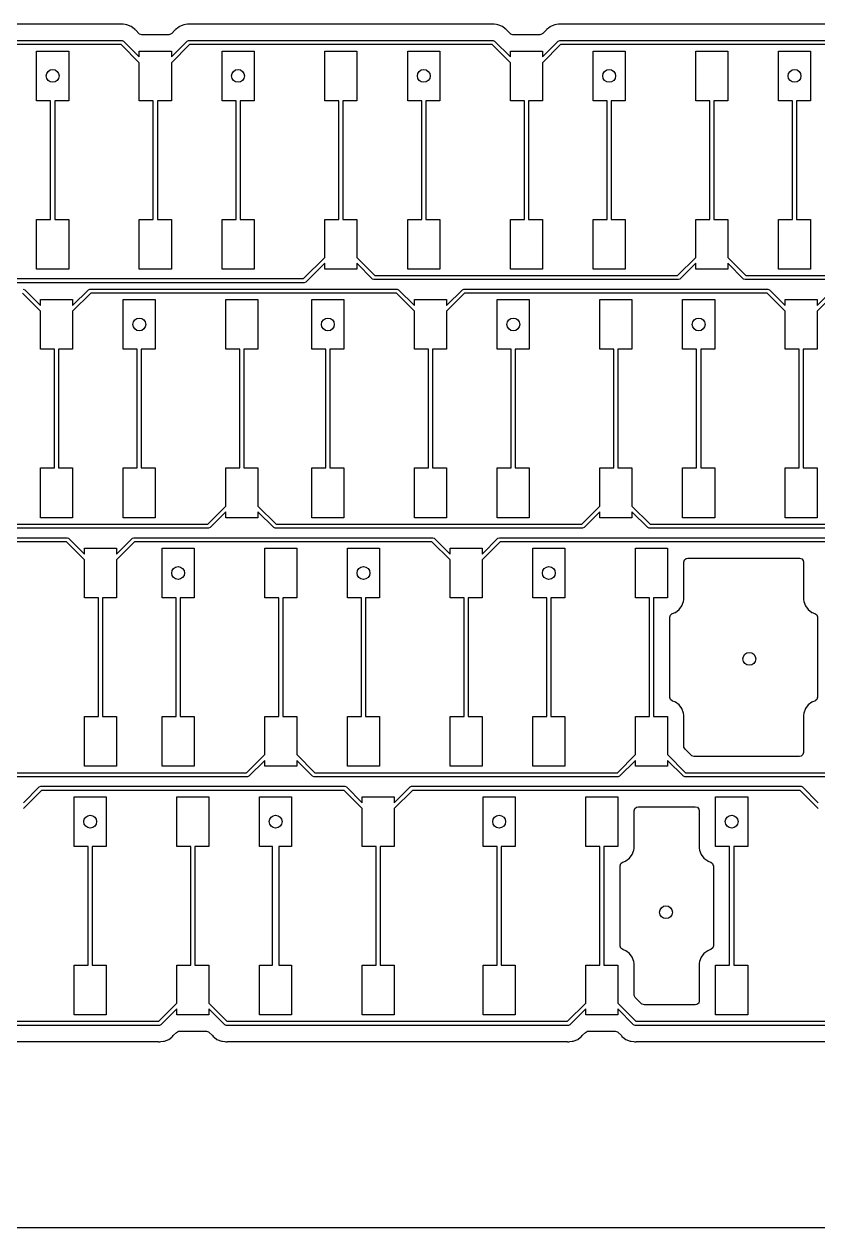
# Model space of a CAD drawing. Extents: x 1.41 to 5.4, y -5.53 to -2.36.
# Drawn here: x 3.685 to 4.659, y -5.529 to -4.052 of the extents above; entities that cross this region are included whole.
import ezdxf

# ---------------------------------------------------------------- set-up
doc = ezdxf.new("R2010")
doc.units = 0
doc.header["$MEASUREMENT"] = 0
doc.layers.add('BLACK', color=7, linetype='CONTINUOUS')

msp = doc.modelspace()

# ---------------------------------------------------------------- linework, layer by layer
at = {"layer": 'BLACK', "linetype": 'CONTINUOUS'}
for p, q in [((3.803, -4.05177), (3.43282, -4.05177)), ((3.80365, -4.05173), (3.803, -4.05177)), ((3.80448, -4.05162), (3.80365, -4.05173)), ((3.8048, -4.05158), (3.80448, -4.05162)), ((3.80448, -4.05162), (3.80448, -4.05162)), ((3.80513, -4.05162), (3.8048, -4.05158)), ((3.80628, -4.05177), (3.80513, -4.05162)), ((3.80513, -4.05162), (3.80513, -4.05162)), ((3.80877, -4.0521), (3.80628, -4.05177)), ((3.80628, -4.05177), (3.80628, -4.05177)), ((3.80628, -4.05177), (3.80628, -4.05177)), ((3.80628, -4.05177), (3.80628, -4.05177)), ((3.81068, -4.05235), (3.80877, -4.0521)), ((3.81616, -4.05462), (3.81068, -4.05235)), ((3.81068, -4.05235), (3.81068, -4.05235)), ((3.81968, -4.05732), (3.81616, -4.05462)), ((3.82086, -4.05823), (3.81968, -4.05732)), ((3.82106, -4.05849), (3.82086, -4.05823)), ((3.82157, -4.05915), (3.82106, -4.05849)), ((3.82106, -4.05849), (3.82106, -4.05849)), ((3.822, -4.05964), (3.82157, -4.05915)), ((3.82553, -4.06317), (3.822, -4.05964)), ((3.82636, -4.06384), (3.82553, -4.06317)), ((3.86581, -4.06317), (3.86335, -4.06451)), ((3.86934, -4.05964), (3.86581, -4.06317)), ((3.86977, -4.05915), (3.86934, -4.05964)), ((3.87028, -4.05849), (3.86977, -4.05915)), ((3.87047, -4.05823), (3.87028, -4.05849)), ((3.87028, -4.05849), (3.87028, -4.05849)), ((3.87166, -4.05732), (3.87047, -4.05823)), ((3.87279, -4.05645), (3.87166, -4.05732)), ((3.87492, -4.05482), (3.87279, -4.05645)), ((3.87518, -4.05462), (3.87492, -4.05482)), ((3.87492, -4.05482), (3.87492, -4.05482)), ((3.88066, -4.05235), (3.87518, -4.05462)), ((3.88257, -4.0521), (3.88066, -4.05235)), ((3.88066, -4.05235), (3.88066, -4.05235)), ((3.88506, -4.05177), (3.88257, -4.0521)), ((3.88621, -4.05162), (3.88506, -4.05177)), ((3.88506, -4.05177), (3.88506, -4.05177)), ((3.88506, -4.05177), (3.88506, -4.05177)), ((3.88506, -4.05177), (3.88506, -4.05177)), ((3.88654, -4.05158), (3.88621, -4.05162)), ((3.88621, -4.05162), (3.88621, -4.05162)), ((3.88686, -4.05162), (3.88654, -4.05158)), ((3.88769, -4.05173), (3.88686, -4.05162)), ((3.88686, -4.05162), (3.88686, -4.05162)), ((3.88834, -4.05177), (3.88769, -4.05173)), ((4.25851, -4.05177), (3.88834, -4.05177)), ((4.25916, -4.05173), (4.25851, -4.05177)), ((4.25999, -4.05162), (4.25916, -4.05173)), ((4.26031, -4.05158), (4.25999, -4.05162)), ((4.25999, -4.05162), (4.25999, -4.05162)), ((4.26064, -4.05162), (4.26031, -4.05158)), ((4.26179, -4.05177), (4.26064, -4.05162)), ((4.26064, -4.05162), (4.26064, -4.05162)), ((4.26428, -4.0521), (4.26179, -4.05177)), ((4.26179, -4.05177), (4.26179, -4.05177)), ((4.26179, -4.05177), (4.26179, -4.05177)), ((4.26179, -4.05177), (4.26179, -4.05177)), ((4.26619, -4.05235), (4.26428, -4.0521)), ((4.27167, -4.05462), (4.26619, -4.05235)), ((4.26619, -4.05235), (4.26619, -4.05235)), ((4.27519, -4.05732), (4.27167, -4.05462)), ((4.27638, -4.05823), (4.27519, -4.05732)), ((4.27657, -4.05849), (4.27638, -4.05823)), ((4.27708, -4.05915), (4.27657, -4.05849)), ((4.27657, -4.05849), (4.27657, -4.05849)), ((4.27751, -4.05964), (4.27708, -4.05915)), ((4.28104, -4.06317), (4.27751, -4.05964)), ((4.28187, -4.06384), (4.28104, -4.06317)), ((4.32132, -4.06317), (4.31886, -4.06451)), ((4.32485, -4.05964), (4.32132, -4.06317)), ((4.32528, -4.05915), (4.32485, -4.05964)), ((4.32579, -4.05849), (4.32528, -4.05915)), ((4.32599, -4.05823), (4.32579, -4.05849)), ((4.32579, -4.05849), (4.32579, -4.05849)), ((4.32717, -4.05732), (4.32599, -4.05823)), ((4.3283, -4.05645), (4.32717, -4.05732)), ((4.33043, -4.05482), (4.3283, -4.05645)), ((4.33069, -4.05462), (4.33043, -4.05482)), ((4.33043, -4.05482), (4.33043, -4.05482)), ((4.33617, -4.05235), (4.33069, -4.05462)), ((4.33808, -4.0521), (4.33617, -4.05235)), ((4.33617, -4.05235), (4.33617, -4.05235)), ((4.34057, -4.05177), (4.33808, -4.0521)), ((4.34173, -4.05162), (4.34057, -4.05177)), ((4.34057, -4.05177), (4.34057, -4.05177)), ((4.34057, -4.05177), (4.34057, -4.05177)), ((4.34057, -4.05177), (4.34057, -4.05177)), ((4.34205, -4.05158), (4.34173, -4.05162)), ((4.34173, -4.05162), (4.34173, -4.05162)), ((4.34237, -4.05162), (4.34205, -4.05158)), ((4.3432, -4.05173), (4.34237, -4.05162)), ((4.34237, -4.05162), (4.34237, -4.05162)), ((4.34385, -4.05177), (4.3432, -4.05173)), ((4.71363, -4.05177), (4.34385, -4.05177)), ((3.43102, -4.07179), (3.8048, -4.07179)), ((3.80377, -4.07679), (3.43206, -4.07679)), ((3.82598, -4.09901), (3.80377, -4.07679)), ((3.8048, -4.07179), (3.80657, -4.07252)), ((3.80657, -4.07252), (3.82598, -4.09194)), ((3.82904, -4.06463), (3.82636, -4.06384)), ((3.8623, -4.06463), (3.82904, -4.06463)), ((3.86335, -4.06451), (3.8623, -4.06463)), ((3.86535, -4.09194), (3.88477, -4.07252)), ((3.88757, -4.07679), (3.86535, -4.09901)), ((3.88477, -4.07252), (3.88654, -4.07179)), ((3.88477, -4.07252), (3.88477, -4.07252)), ((3.88654, -4.07179), (4.26031, -4.07179)), ((4.25928, -4.07679), (3.88757, -4.07679)), ((4.2815, -4.09901), (4.25928, -4.07679)), ((4.26031, -4.07179), (4.26208, -4.07252)), ((4.26208, -4.07252), (4.2815, -4.09194)), ((4.28455, -4.06463), (4.28187, -4.06384)), ((4.31781, -4.06463), (4.28455, -4.06463)), ((4.31886, -4.06451), (4.31781, -4.06463)), ((4.32087, -4.09194), (4.34028, -4.07252)), ((4.34308, -4.07679), (4.32087, -4.09901)), ((4.34028, -4.07252), (4.34205, -4.07179)), ((4.34028, -4.07252), (4.34028, -4.07252)), ((4.34205, -4.07179), (4.71543, -4.07179)), ((4.7144, -4.07679), (4.34308, -4.07679)), ((3.7, -4.14567), (3.7, -4.08465)), ((3.7, -4.08465), (3.73937, -4.08465)), ((3.73937, -4.08465), (3.73937, -4.14567)), ((3.82598, -4.09194), (3.82598, -4.08465)), ((3.82598, -4.08465), (3.86535, -4.08465)), ((3.86535, -4.08465), (3.86535, -4.09194)), ((3.92756, -4.14567), (3.92756, -4.08465)), ((3.92756, -4.08465), (3.96693, -4.08465)), ((3.96693, -4.08465), (3.96693, -4.14567)), ((4.05354, -4.14567), (4.05354, -4.08465)), ((4.05354, -4.08465), (4.09291, -4.08465)), ((4.09291, -4.08465), (4.09291, -4.14567)), ((4.15551, -4.14567), (4.15551, -4.08465)), ((4.15551, -4.08465), (4.19488, -4.08465)), ((4.19488, -4.08465), (4.19488, -4.14567)), ((4.2815, -4.09194), (4.2815, -4.08465)), ((4.2815, -4.08465), (4.32087, -4.08465)), ((4.32087, -4.08465), (4.32087, -4.09194)), ((4.38307, -4.14567), (4.38307, -4.08465)), ((4.38307, -4.08465), (4.42244, -4.08465)), ((4.42244, -4.08465), (4.42244, -4.14567)), ((4.50906, -4.14567), (4.50906, -4.08465)), ((4.50906, -4.08465), (4.54843, -4.08465)), ((4.54843, -4.08465), (4.54843, -4.14567)), ((4.61063, -4.14567), (4.61063, -4.08465)), ((4.61063, -4.08465), (4.65, -4.08465)), ((4.65, -4.08465), (4.65, -4.14567)), ((3.82598, -4.14567), (3.82598, -4.09901)), ((3.86535, -4.09901), (3.86535, -4.14567)), ((4.2815, -4.14567), (4.2815, -4.09901)), ((4.32087, -4.09901), (4.32087, -4.14567)), ((3.71719, -4.14567), (3.7, -4.14567)), ((3.71719, -4.29134), (3.71719, -4.14567)), ((3.73937, -4.14567), (3.72219, -4.14567)), ((3.72219, -4.14567), (3.72219, -4.29134)), ((3.84317, -4.14567), (3.82598, -4.14567)), ((3.84317, -4.29134), (3.84317, -4.14567)), ((3.86535, -4.14567), (3.84817, -4.14567)), ((3.84817, -4.14567), (3.84817, -4.29134)), ((3.94474, -4.14567), (3.92756, -4.14567)), ((3.94474, -4.29134), (3.94474, -4.14567)), ((3.96693, -4.14567), (3.94974, -4.14567)), ((3.94974, -4.14567), (3.94974, -4.29134)), ((4.07073, -4.14567), (4.05354, -4.14567)), ((4.07073, -4.29134), (4.07073, -4.14567)), ((4.09291, -4.14567), (4.07573, -4.14567)), ((4.07573, -4.14567), (4.07573, -4.29134)), ((4.1727, -4.14567), (4.15551, -4.14567)), ((4.1727, -4.29134), (4.1727, -4.14567)), ((4.19488, -4.14567), (4.1777, -4.14567)), ((4.1777, -4.14567), (4.1777, -4.29134)), ((4.29868, -4.14567), (4.2815, -4.14567)), ((4.29868, -4.29134), (4.29868, -4.14567)), ((4.32087, -4.14567), (4.30368, -4.14567)), ((4.30368, -4.14567), (4.30368, -4.29134)), ((4.40026, -4.14567), (4.38307, -4.14567)), ((4.40026, -4.29134), (4.40026, -4.14567)), ((4.42244, -4.14567), (4.40526, -4.14567)), ((4.40526, -4.14567), (4.40526, -4.29134)), ((4.52624, -4.14567), (4.50906, -4.14567)), ((4.52624, -4.29134), (4.52624, -4.14567)), ((4.54843, -4.14567), (4.53124, -4.14567)), ((4.53124, -4.14567), (4.53124, -4.29134)), ((4.62781, -4.14567), (4.61063, -4.14567)), ((4.62781, -4.29134), (4.62781, -4.14567)), ((4.65, -4.14567), (4.63281, -4.14567)), ((4.63281, -4.14567), (4.63281, -4.29134)), ((3.7, -4.35236), (3.7, -4.29134)), ((3.7, -4.29134), (3.71719, -4.29134)), ((3.72219, -4.29134), (3.73937, -4.29134)), ((3.73937, -4.29134), (3.73937, -4.35236)), ((3.82598, -4.35236), (3.82598, -4.29134)), ((3.82598, -4.29134), (3.84317, -4.29134)), ((3.84817, -4.29134), (3.86535, -4.29134)), ((3.86535, -4.29134), (3.86535, -4.35236)), ((3.92756, -4.35236), (3.92756, -4.29134)), ((3.92756, -4.29134), (3.94474, -4.29134)), ((3.94974, -4.29134), (3.96693, -4.29134)), ((3.96693, -4.29134), (3.96693, -4.35236)), ((4.05354, -4.338), (4.05354, -4.29134)), ((4.05354, -4.29134), (4.07073, -4.29134)), ((4.07573, -4.29134), (4.09291, -4.29134)), ((4.09291, -4.29134), (4.09291, -4.338)), ((4.15551, -4.35236), (4.15551, -4.29134)), ((4.15551, -4.29134), (4.1727, -4.29134)), ((4.1777, -4.29134), (4.19488, -4.29134)), ((4.19488, -4.29134), (4.19488, -4.35236)), ((4.2815, -4.35236), (4.2815, -4.29134)), ((4.2815, -4.29134), (4.29868, -4.29134)), ((4.30368, -4.29134), (4.32087, -4.29134)), ((4.32087, -4.29134), (4.32087, -4.35236)), ((4.38307, -4.35236), (4.38307, -4.29134)), ((4.38307, -4.29134), (4.40026, -4.29134)), ((4.40526, -4.29134), (4.42244, -4.29134)), ((4.42244, -4.29134), (4.42244, -4.35236)), ((4.50906, -4.338), (4.50906, -4.29134)), ((4.50906, -4.29134), (4.52624, -4.29134)), ((4.53124, -4.29134), (4.54843, -4.29134)), ((4.54843, -4.29134), (4.54843, -4.338)), ((4.61063, -4.35236), (4.61063, -4.29134)), ((4.61063, -4.29134), (4.62781, -4.29134)), ((4.63281, -4.29134), (4.65, -4.29134)), ((4.65, -4.29134), (4.65, -4.35236)), ((4.02749, -4.36405), (4.05354, -4.338)), ((4.09291, -4.338), (4.11513, -4.36022)), ((4.48684, -4.36022), (4.50906, -4.338)), ((4.54843, -4.338), (4.57064, -4.36022)), ((3.73937, -4.35236), (3.7, -4.35236)), ((3.86535, -4.35236), (3.82598, -4.35236)), ((3.96693, -4.35236), (3.92756, -4.35236)), ((4.05354, -4.34507), (4.03029, -4.36832)), ((4.05354, -4.35236), (4.05354, -4.34507)), ((4.09291, -4.35236), (4.05354, -4.35236)), ((4.11233, -4.36448), (4.09291, -4.34507)), ((4.09291, -4.34507), (4.09291, -4.35236)), ((4.19488, -4.35236), (4.15551, -4.35236)), ((4.32087, -4.35236), (4.2815, -4.35236)), ((4.42244, -4.35236), (4.38307, -4.35236)), ((4.50906, -4.34507), (4.48964, -4.36448)), ((4.50906, -4.35236), (4.50906, -4.34507)), ((4.54843, -4.35236), (4.50906, -4.35236)), ((4.56784, -4.36448), (4.54843, -4.34507)), ((4.54843, -4.34507), (4.54843, -4.35236)), ((4.65, -4.35236), (4.61063, -4.35236)), ((4.02852, -4.36905), (3.66281, -4.36905)), ((3.66385, -4.36405), (4.02749, -4.36405)), ((4.03029, -4.36832), (4.02852, -4.36905)), ((4.11409, -4.36522), (4.11233, -4.36448)), ((4.48787, -4.36522), (4.11409, -4.36522)), ((4.11513, -4.36022), (4.48684, -4.36022)), ((4.48964, -4.36448), (4.48787, -4.36522)), ((4.56961, -4.36522), (4.56784, -4.36448)), ((4.94339, -4.36522), (4.56961, -4.36522)), ((4.57064, -4.36022), (4.94235, -4.36022)), ((3.70472, -4.40413), (3.68251, -4.38191)), ((3.68354, -4.37691), (3.68531, -4.37764)), ((3.68531, -4.37764), (3.70472, -4.39706)), ((3.74409, -4.39706), (3.76351, -4.37764)), ((3.76631, -4.38191), (3.74409, -4.40413)), ((3.76351, -4.37764), (3.76528, -4.37691)), ((3.76528, -4.37691), (4.1426, -4.37691)), ((4.14156, -4.38191), (3.76631, -4.38191)), ((4.16378, -4.40413), (4.14156, -4.38191)), ((4.1426, -4.37691), (4.14437, -4.37764)), ((4.14437, -4.37764), (4.16378, -4.39706)), ((4.20315, -4.39706), (4.22256, -4.37764)), ((4.22537, -4.38191), (4.20315, -4.40413)), ((4.22256, -4.37764), (4.22433, -4.37691)), ((4.22433, -4.37691), (4.59772, -4.37691)), ((4.59668, -4.38191), (4.22537, -4.38191)), ((4.6189, -4.40413), (4.59668, -4.38191)), ((4.59772, -4.37691), (4.59948, -4.37764)), ((4.59948, -4.37764), (4.6189, -4.39706)), ((4.65827, -4.39705), (4.67914, -4.37618)), ((4.68194, -4.38045), (4.65827, -4.40413)), ((3.70472, -4.39706), (3.70472, -4.38976)), ((3.70472, -4.38976), (3.74409, -4.38976)), ((3.74409, -4.38976), (3.74409, -4.39706)), ((3.8063, -4.45079), (3.8063, -4.38976)), ((3.8063, -4.38976), (3.84567, -4.38976)), ((3.84567, -4.38976), (3.84567, -4.45079)), ((3.93228, -4.45079), (3.93228, -4.38976)), ((3.93228, -4.38976), (3.97165, -4.38976)), ((3.97165, -4.38976), (3.97165, -4.45079)), ((4.0378, -4.45079), (4.0378, -4.38976)), ((4.0378, -4.38976), (4.07717, -4.38976)), ((4.07717, -4.38976), (4.07717, -4.45079)), ((4.16378, -4.39706), (4.16378, -4.38976)), ((4.16378, -4.38976), (4.20315, -4.38976)), ((4.20315, -4.38976), (4.20315, -4.39706)), ((4.26535, -4.45079), (4.26535, -4.38976)), ((4.26535, -4.38976), (4.30472, -4.38976)), ((4.30472, -4.38976), (4.30472, -4.45079)), ((4.39134, -4.45079), (4.39134, -4.38976)), ((4.39134, -4.38976), (4.43071, -4.38976)), ((4.43071, -4.38976), (4.43071, -4.45079)), ((4.49291, -4.45079), (4.49291, -4.38976)), ((4.49291, -4.38976), (4.53228, -4.38976)), ((4.53228, -4.38976), (4.53228, -4.45079)), ((4.6189, -4.39706), (4.6189, -4.38976)), ((4.6189, -4.38976), (4.65827, -4.38976)), ((4.65827, -4.38976), (4.65827, -4.39705)), ((3.70472, -4.45079), (3.70472, -4.40413)), ((3.74409, -4.40413), (3.74409, -4.45079)), ((4.16378, -4.45079), (4.16378, -4.40413)), ((4.20315, -4.40413), (4.20315, -4.45079)), ((4.6189, -4.45079), (4.6189, -4.40413)), ((4.65827, -4.40413), (4.65827, -4.45079)), ((3.72191, -4.45079), (3.70472, -4.45079)), ((3.72191, -4.59646), (3.72191, -4.45079)), ((3.74409, -4.45079), (3.72691, -4.45079)), ((3.72691, -4.45079), (3.72691, -4.59646)), ((3.82348, -4.45079), (3.8063, -4.45079)), ((3.82348, -4.59646), (3.82348, -4.45079)), ((3.84567, -4.45079), (3.82848, -4.45079)), ((3.82848, -4.45079), (3.82848, -4.59646)), ((3.94947, -4.45079), (3.93228, -4.45079)), ((3.94947, -4.59646), (3.94947, -4.45079)), ((3.97165, -4.45079), (3.95447, -4.45079)), ((3.95447, -4.45079), (3.95447, -4.59646)), ((4.05498, -4.45079), (4.0378, -4.45079)), ((4.05498, -4.59646), (4.05498, -4.45079)), ((4.07717, -4.45079), (4.05998, -4.45079)), ((4.05998, -4.45079), (4.05998, -4.59646)), ((4.18096, -4.45079), (4.16378, -4.45079)), ((4.18096, -4.59646), (4.18096, -4.45079)), ((4.20315, -4.45079), (4.18596, -4.45079)), ((4.18596, -4.45079), (4.18596, -4.59646)), ((4.28254, -4.45079), (4.26535, -4.45079)), ((4.28254, -4.59646), (4.28254, -4.45079)), ((4.30472, -4.45079), (4.28754, -4.45079)), ((4.28754, -4.45079), (4.28754, -4.59646)), ((4.40852, -4.45079), (4.39134, -4.45079)), ((4.40852, -4.59646), (4.40852, -4.45079)), ((4.43071, -4.45079), (4.41352, -4.45079)), ((4.41352, -4.45079), (4.41352, -4.59646)), ((4.5101, -4.45079), (4.49291, -4.45079)), ((4.5101, -4.59646), (4.5101, -4.45079)), ((4.53228, -4.45079), (4.5151, -4.45079)), ((4.5151, -4.45079), (4.5151, -4.59646)), ((4.63608, -4.45079), (4.6189, -4.45079)), ((4.63608, -4.59646), (4.63608, -4.45079)), ((4.65827, -4.45079), (4.64108, -4.45079)), ((4.64108, -4.45079), (4.64108, -4.59646)), ((3.70472, -4.65748), (3.70472, -4.59646)), ((3.70472, -4.59646), (3.72191, -4.59646)), ((3.72691, -4.59646), (3.74409, -4.59646)), ((3.74409, -4.59646), (3.74409, -4.65748)), ((3.8063, -4.65748), (3.8063, -4.59646)), ((3.8063, -4.59646), (3.82348, -4.59646)), ((3.82848, -4.59646), (3.84567, -4.59646)), ((3.84567, -4.59646), (3.84567, -4.65748)), ((3.93228, -4.64312), (3.93228, -4.59646)), ((3.93228, -4.59646), (3.94947, -4.59646)), ((3.95447, -4.59646), (3.97165, -4.59646)), ((3.97165, -4.59646), (3.97165, -4.64312)), ((4.0378, -4.65748), (4.0378, -4.59646)), ((4.0378, -4.59646), (4.05498, -4.59646)), ((4.05998, -4.59646), (4.07717, -4.59646)), ((4.07717, -4.59646), (4.07717, -4.65748)), ((4.16378, -4.65748), (4.16378, -4.59646)), ((4.16378, -4.59646), (4.18096, -4.59646)), ((4.18596, -4.59646), (4.20315, -4.59646)), ((4.20315, -4.59646), (4.20315, -4.65748)), ((4.26535, -4.65748), (4.26535, -4.59646)), ((4.26535, -4.59646), (4.28254, -4.59646)), ((4.28754, -4.59646), (4.30472, -4.59646)), ((4.30472, -4.59646), (4.30472, -4.65748)), ((4.39134, -4.64312), (4.39134, -4.59646)), ((4.39134, -4.59646), (4.40852, -4.59646)), ((4.41352, -4.59646), (4.43071, -4.59646)), ((4.43071, -4.59646), (4.43071, -4.64312)), ((4.49291, -4.65748), (4.49291, -4.59646)), ((4.49291, -4.59646), (4.5101, -4.59646)), ((4.5151, -4.59646), (4.53228, -4.59646)), ((4.53228, -4.59646), (4.53228, -4.65748)), ((4.6189, -4.65748), (4.6189, -4.59646)), ((4.6189, -4.59646), (4.63608, -4.59646)), ((4.64108, -4.59646), (4.65827, -4.59646)), ((4.65827, -4.59646), (4.65827, -4.65748)), ((3.91007, -4.66534), (3.93228, -4.64312)), ((3.93228, -4.65019), (3.91287, -4.6696)), ((3.93228, -4.65748), (3.93228, -4.65019)), ((3.97165, -4.64312), (3.99387, -4.66534)), ((3.99107, -4.6696), (3.97165, -4.65019)), ((3.97165, -4.65019), (3.97165, -4.65748)), ((4.36912, -4.66534), (4.39134, -4.64312)), ((4.39134, -4.65019), (4.37192, -4.6696)), ((4.39134, -4.65748), (4.39134, -4.65019)), ((4.43071, -4.64312), (4.45293, -4.66534)), ((4.45012, -4.6696), (4.43071, -4.65019)), ((4.43071, -4.65019), (4.43071, -4.65748)), ((3.5358, -4.66534), (3.91007, -4.66534)), ((3.74409, -4.65748), (3.70472, -4.65748)), ((3.84567, -4.65748), (3.8063, -4.65748)), ((3.97165, -4.65748), (3.93228, -4.65748)), ((3.99387, -4.66534), (4.36912, -4.66534)), ((4.07717, -4.65748), (4.0378, -4.65748)), ((4.20315, -4.65748), (4.16378, -4.65748)), ((4.30472, -4.65748), (4.26535, -4.65748)), ((4.43071, -4.65748), (4.39134, -4.65748)), ((4.45293, -4.66534), (5.0037, -4.66534)), ((4.53228, -4.65748), (4.49291, -4.65748)), ((4.65827, -4.65748), (4.6189, -4.65748)), ((3.36409, -4.68203), (3.73748, -4.68203)), ((3.9111, -4.67034), (3.53476, -4.67034)), ((3.73748, -4.68203), (3.73925, -4.68276)), ((3.73925, -4.68276), (3.75866, -4.70217)), ((3.79803, -4.70217), (3.81745, -4.68276)), ((3.81745, -4.68276), (3.81921, -4.68203)), ((3.81921, -4.68203), (4.1863, -4.68203)), ((3.91287, -4.6696), (3.9111, -4.67034)), ((3.99284, -4.67034), (3.99107, -4.6696)), ((4.37016, -4.67034), (3.99284, -4.67034)), ((4.1863, -4.68203), (4.18807, -4.68276)), ((4.18807, -4.68276), (4.20748, -4.70217)), ((4.24685, -4.70217), (4.26626, -4.68276)), ((4.26626, -4.68276), (4.26803, -4.68203)), ((4.26803, -4.68203), (5.01492, -4.68203)), ((4.37192, -4.6696), (4.37016, -4.67034)), ((4.45189, -4.67034), (4.45012, -4.6696)), ((5.00748, -4.67034), (4.45189, -4.67034)), ((3.73644, -4.68703), (3.36513, -4.68703)), ((3.75866, -4.70924), (3.73644, -4.68703)), ((3.75866, -4.70217), (3.75866, -4.69488)), ((3.75866, -4.69488), (3.79803, -4.69488)), ((3.82025, -4.68703), (3.79803, -4.70924)), ((3.79803, -4.69488), (3.79803, -4.70217)), ((4.18526, -4.68703), (3.82025, -4.68703)), ((3.85394, -4.75591), (3.85394, -4.69488)), ((3.85394, -4.69488), (3.89331, -4.69488)), ((3.89331, -4.69488), (3.89331, -4.75591)), ((3.97992, -4.75591), (3.97992, -4.69488)), ((3.97992, -4.69488), (4.01929, -4.69488)), ((4.01929, -4.69488), (4.01929, -4.75591)), ((4.0815, -4.75591), (4.0815, -4.69488)), ((4.0815, -4.69488), (4.12087, -4.69488)), ((4.12087, -4.69488), (4.12087, -4.75591)), ((4.20748, -4.70924), (4.18526, -4.68703)), ((4.20748, -4.70217), (4.20748, -4.69488)), ((4.20748, -4.69488), (4.24685, -4.69488)), ((4.26907, -4.68703), (4.24685, -4.70924)), ((4.24685, -4.69488), (4.24685, -4.70217)), ((5.01388, -4.68703), (4.26907, -4.68703)), ((4.30906, -4.75591), (4.30906, -4.69488)), ((4.30906, -4.69488), (4.34843, -4.69488)), ((4.34843, -4.69488), (4.34843, -4.75591)), ((4.43504, -4.75591), (4.43504, -4.69488)), ((4.43504, -4.69488), (4.47441, -4.69488)), ((4.47441, -4.69488), (4.47441, -4.75591)), ((3.75866, -4.75591), (3.75866, -4.70924)), ((3.79803, -4.70924), (3.79803, -4.75591)), ((4.20748, -4.75591), (4.20748, -4.70924)), ((4.24685, -4.70924), (4.24685, -4.75591)), ((4.49443, -4.71201), (4.49522, -4.70933)), ((4.49443, -4.7578), (4.49443, -4.71201)), ((4.49522, -4.70933), (4.49733, -4.7075)), ((4.49733, -4.7075), (4.49939, -4.70705)), ((4.49939, -4.70705), (4.63644, -4.70705)), ((4.63644, -4.70705), (4.63912, -4.70783)), ((4.63912, -4.70783), (4.64095, -4.70995)), ((4.64095, -4.70995), (4.6414, -4.71201)), ((4.6414, -4.71201), (4.6414, -4.7578)), ((3.77585, -4.75591), (3.75866, -4.75591)), ((3.77585, -4.90157), (3.77585, -4.75591)), ((3.79803, -4.75591), (3.78085, -4.75591)), ((3.78085, -4.75591), (3.78085, -4.90157)), ((3.87112, -4.75591), (3.85394, -4.75591)), ((3.87112, -4.90157), (3.87112, -4.75591)), ((3.89331, -4.75591), (3.87612, -4.75591)), ((3.87612, -4.75591), (3.87612, -4.90157)), ((3.99711, -4.75591), (3.97992, -4.75591)), ((3.99711, -4.90157), (3.99711, -4.75591)), ((4.01929, -4.75591), (4.00211, -4.75591)), ((4.00211, -4.75591), (4.00211, -4.90157)), ((4.09868, -4.75591), (4.0815, -4.75591)), ((4.09868, -4.90157), (4.09868, -4.75591)), ((4.12087, -4.75591), (4.10368, -4.75591)), ((4.10368, -4.75591), (4.10368, -4.90157)), ((4.22467, -4.75591), (4.20748, -4.75591)), ((4.22467, -4.90157), (4.22467, -4.75591)), ((4.24685, -4.75591), (4.22967, -4.75591)), ((4.22967, -4.75591), (4.22967, -4.90157)), ((4.32624, -4.75591), (4.30906, -4.75591)), ((4.32624, -4.90157), (4.32624, -4.75591)), ((4.34843, -4.75591), (4.33124, -4.75591)), ((4.33124, -4.75591), (4.33124, -4.90157)), ((4.45222, -4.75591), (4.43504, -4.75591)), ((4.45222, -4.90157), (4.45222, -4.75591)), ((4.47441, -4.75591), (4.45722, -4.75591)), ((4.45722, -4.75591), (4.45722, -4.90157)), ((4.49416, -4.76025), (4.49443, -4.7578)), ((4.6414, -4.7578), (4.64166, -4.76025)), ((4.48412, -4.77365), (4.48871, -4.77021)), ((4.48871, -4.77021), (4.49215, -4.76562)), ((4.49215, -4.76562), (4.49416, -4.76025)), ((4.64166, -4.76025), (4.64368, -4.76562)), ((4.64368, -4.76562), (4.64712, -4.77021)), ((4.64712, -4.77021), (4.6517, -4.77365)), ((4.47724, -4.77966), (4.47803, -4.77698)), ((4.47724, -4.87782), (4.47724, -4.77966)), ((4.47803, -4.77698), (4.48014, -4.77515)), ((4.48014, -4.77515), (4.48046, -4.77502)), ((4.48046, -4.77502), (4.48379, -4.77377)), ((4.48379, -4.77377), (4.48412, -4.77365)), ((4.6517, -4.77365), (4.65204, -4.77377)), ((4.65204, -4.77377), (4.65536, -4.77502)), ((4.65536, -4.77502), (4.6576, -4.7767)), ((4.6576, -4.7767), (4.65857, -4.77932)), ((4.65857, -4.77932), (4.65858, -4.77966)), ((4.65858, -4.77966), (4.65858, -4.87782)), ((4.47726, -4.87816), (4.47724, -4.87782)), ((4.47823, -4.88078), (4.47726, -4.87816)), ((4.48046, -4.88246), (4.47823, -4.88078)), ((4.48346, -4.88359), (4.48046, -4.88246)), ((4.48412, -4.88383), (4.48346, -4.88359)), ((4.48871, -4.88727), (4.48412, -4.88383)), ((4.49215, -4.89186), (4.48871, -4.88727)), ((4.64712, -4.88727), (4.64368, -4.89186)), ((4.6517, -4.88383), (4.64712, -4.88727)), ((4.65237, -4.88359), (4.6517, -4.88383)), ((4.65536, -4.88246), (4.65237, -4.88359)), ((4.65568, -4.88233), (4.65536, -4.88246)), ((4.6578, -4.8805), (4.65568, -4.88233)), ((4.65858, -4.87782), (4.6578, -4.8805)), ((3.75866, -4.9626), (3.75866, -4.90157)), ((3.75866, -4.90157), (3.77585, -4.90157)), ((3.78085, -4.90157), (3.79803, -4.90157)), ((3.79803, -4.90157), (3.79803, -4.9626)), ((3.85394, -4.9626), (3.85394, -4.90157)), ((3.85394, -4.90157), (3.87112, -4.90157)), ((3.87612, -4.90157), (3.89331, -4.90157)), ((3.89331, -4.90157), (3.89331, -4.9626)), ((3.97992, -4.94824), (3.97992, -4.90157)), ((3.97992, -4.90157), (3.99711, -4.90157)), ((4.00211, -4.90157), (4.01929, -4.90157)), ((4.01929, -4.90157), (4.01929, -4.94824)), ((4.0815, -4.9626), (4.0815, -4.90157)), ((4.0815, -4.90157), (4.09868, -4.90157)), ((4.10368, -4.90157), (4.12087, -4.90157)), ((4.12087, -4.90157), (4.12087, -4.9626)), ((4.20748, -4.9626), (4.20748, -4.90157)), ((4.20748, -4.90157), (4.22467, -4.90157)), ((4.22967, -4.90157), (4.24685, -4.90157)), ((4.24685, -4.90157), (4.24685, -4.9626)), ((4.30906, -4.9626), (4.30906, -4.90157)), ((4.30906, -4.90157), (4.32624, -4.90157)), ((4.33124, -4.90157), (4.34843, -4.90157)), ((4.34843, -4.90157), (4.34843, -4.9626)), ((4.43504, -4.94824), (4.43504, -4.90157)), ((4.43504, -4.90157), (4.45222, -4.90157)), ((4.45722, -4.90157), (4.47441, -4.90157)), ((4.47441, -4.90157), (4.47441, -4.94824)), ((4.49416, -4.89723), (4.49215, -4.89186)), ((4.49443, -4.89968), (4.49416, -4.89723)), ((4.49443, -4.93789), (4.49443, -4.89968)), ((4.64166, -4.89723), (4.6414, -4.89968)), ((4.6414, -4.89968), (4.6414, -4.94547)), ((4.64368, -4.89186), (4.64166, -4.89723)), ((3.9577, -4.97045), (3.97992, -4.94824)), ((4.01929, -4.94824), (4.04151, -4.97045)), ((4.41282, -4.97045), (4.43504, -4.94824)), ((4.47441, -4.94824), (4.49663, -4.97045)), ((4.49454, -4.93894), (4.49443, -4.93789)), ((4.49588, -4.9414), (4.49454, -4.93894)), ((4.50347, -4.94898), (4.49588, -4.9414)), ((4.50429, -4.94965), (4.50347, -4.94898)), ((4.50697, -4.95043), (4.50429, -4.94965)), ((4.6385, -4.94999), (4.63644, -4.95043)), ((4.64061, -4.94815), (4.6385, -4.94999)), ((4.6414, -4.94547), (4.64061, -4.94815)), ((3.79803, -4.9626), (3.75866, -4.9626)), ((3.89331, -4.9626), (3.85394, -4.9626)), ((3.97992, -4.95531), (3.96051, -4.97472)), ((3.97992, -4.9626), (3.97992, -4.95531)), ((4.01929, -4.9626), (3.97992, -4.9626)), ((4.03871, -4.97472), (4.01929, -4.95531)), ((4.01929, -4.95531), (4.01929, -4.9626)), ((4.12087, -4.9626), (4.0815, -4.9626)), ((4.24685, -4.9626), (4.20748, -4.9626)), ((4.34843, -4.9626), (4.30906, -4.9626)), ((4.43504, -4.95531), (4.41563, -4.97472)), ((4.43504, -4.9626), (4.43504, -4.95531)), ((4.47441, -4.9626), (4.43504, -4.9626)), ((4.49382, -4.97472), (4.47441, -4.95531)), ((4.47441, -4.95531), (4.47441, -4.9626)), ((4.63644, -4.95043), (4.50697, -4.95043)), ((3.95874, -4.97545), (3.59165, -4.97545)), ((3.59269, -4.97045), (3.9577, -4.97045)), ((3.96051, -4.97472), (3.95874, -4.97545)), ((4.04047, -4.97545), (4.03871, -4.97472)), ((4.41386, -4.97545), (4.04047, -4.97545)), ((4.04151, -4.97045), (4.41282, -4.97045)), ((4.41563, -4.97472), (4.41386, -4.97545)), ((4.49559, -4.97545), (4.49382, -4.97472)), ((5.03143, -4.97545), (4.49559, -4.97545)), ((4.49663, -4.97045), (5.0304, -4.97045)), ((3.68386, -5.00729), (3.70327, -4.98788)), ((3.70608, -4.99215), (3.68386, -5.01436)), ((3.70327, -4.98788), (3.70504, -4.98715)), ((3.70504, -4.98715), (4.07842, -4.98715)), ((4.07739, -4.99215), (3.70608, -4.99215)), ((4.09961, -5.01436), (4.07739, -4.99215)), ((4.07842, -4.98715), (4.08019, -4.98788)), ((4.08019, -4.98788), (4.09961, -5.00729)), ((4.13898, -5.00729), (4.15839, -4.98788)), ((4.16119, -4.99215), (4.13898, -5.01436)), ((4.15839, -4.98788), (4.16016, -4.98715)), ((4.16016, -4.98715), (4.63827, -4.98715)), ((4.63723, -4.99215), (4.16119, -4.99215)), ((4.65945, -5.01436), (4.63723, -4.99215)), ((4.63827, -4.98715), (4.64004, -4.98788)), ((4.64004, -4.98788), (4.65945, -5.00729)), ((3.74606, -5.06102), (3.74606, -5)), ((3.74606, -5), (3.78543, -5)), ((3.78543, -5), (3.78543, -5.06102)), ((3.87205, -5.06102), (3.87205, -5)), ((3.87205, -5), (3.91142, -5)), ((3.91142, -5), (3.91142, -5.06102)), ((3.97362, -5.06102), (3.97362, -5)), ((3.97362, -5), (4.01299, -5)), ((4.01299, -5), (4.01299, -5.06102)), ((4.09961, -5.00729), (4.09961, -5)), ((4.09961, -5), (4.13898, -5)), ((4.13898, -5), (4.13898, -5.00729)), ((4.24803, -5.06102), (4.24803, -5)), ((4.24803, -5), (4.2874, -5)), ((4.2874, -5), (4.2874, -5.06102)), ((4.37402, -5.06102), (4.37402, -5)), ((4.37402, -5), (4.41339, -5)), ((4.41339, -5), (4.41339, -5.06102)), ((4.53346, -5.06102), (4.53346, -5)), ((4.53346, -5), (4.57283, -5)), ((4.57283, -5), (4.57283, -5.06102)), ((4.09961, -5.06102), (4.09961, -5.01436)), ((4.13898, -5.01436), (4.13898, -5.06102)), ((4.43341, -5.01713), (4.43419, -5.01444)), ((4.43341, -5.06292), (4.43341, -5.01713)), ((4.43419, -5.01444), (4.43631, -5.01261)), ((4.43631, -5.01261), (4.43837, -5.01216)), ((4.43837, -5.01216), (4.50848, -5.01216)), ((4.50848, -5.01216), (4.51117, -5.01295)), ((4.51117, -5.01295), (4.513, -5.01506)), ((4.513, -5.01506), (4.51344, -5.01713)), ((4.51344, -5.01713), (4.51344, -5.06292)), ((3.76325, -5.06102), (3.74606, -5.06102)), ((3.76325, -5.20669), (3.76325, -5.06102)), ((3.78543, -5.06102), (3.76825, -5.06102)), ((3.76825, -5.06102), (3.76825, -5.20669)), ((3.88923, -5.06102), (3.87205, -5.06102)), ((3.88923, -5.20669), (3.88923, -5.06102)), ((3.91142, -5.06102), (3.89423, -5.06102)), ((3.89423, -5.06102), (3.89423, -5.20669)), ((3.98937, -5.06102), (3.97362, -5.06102)), ((3.98937, -5.20669), (3.98937, -5.06102)), ((4.01299, -5.06102), (3.99724, -5.06102)), ((3.99724, -5.06102), (3.99724, -5.20669)), ((4.11679, -5.06102), (4.09961, -5.06102)), ((4.11679, -5.20669), (4.11679, -5.06102)), ((4.13898, -5.06102), (4.12179, -5.06102)), ((4.12179, -5.06102), (4.12179, -5.20669)), ((4.26522, -5.06102), (4.24803, -5.06102)), ((4.26522, -5.20669), (4.26522, -5.06102)), ((4.2874, -5.06102), (4.27022, -5.06102)), ((4.27022, -5.06102), (4.27022, -5.20669)), ((4.3912, -5.06102), (4.37402, -5.06102)), ((4.3912, -5.20669), (4.3912, -5.06102)), ((4.41339, -5.06102), (4.3962, -5.06102)), ((4.3962, -5.06102), (4.3962, -5.20669)), ((4.43113, -5.07074), (4.43314, -5.06537)), ((4.43314, -5.06537), (4.43341, -5.06292)), ((4.51344, -5.06292), (4.51371, -5.06537)), ((4.51371, -5.06537), (4.51572, -5.07074)), ((4.55065, -5.06102), (4.53346, -5.06102)), ((4.55065, -5.20669), (4.55065, -5.06102)), ((4.57283, -5.06102), (4.55565, -5.06102)), ((4.55565, -5.06102), (4.55565, -5.20669)), ((4.41622, -5.08478), (4.41701, -5.0821)), ((4.41701, -5.0821), (4.41912, -5.08027)), ((4.41912, -5.08027), (4.41944, -5.08014)), ((4.41944, -5.08014), (4.42277, -5.07889)), ((4.42277, -5.07889), (4.4231, -5.07876)), ((4.4231, -5.07876), (4.42769, -5.07533)), ((4.42769, -5.07533), (4.43113, -5.07074)), ((4.51572, -5.07074), (4.51916, -5.07533)), ((4.51916, -5.07533), (4.52375, -5.07876)), ((4.52375, -5.07876), (4.52408, -5.07889)), ((4.52408, -5.07889), (4.52741, -5.08014)), ((4.52741, -5.08014), (4.52965, -5.08181)), ((4.52965, -5.08181), (4.53062, -5.08444)), ((4.41622, -5.18294), (4.41622, -5.08478)), ((4.53062, -5.08444), (4.53063, -5.08478)), ((4.53063, -5.08478), (4.53063, -5.18294)), ((4.41623, -5.18328), (4.41622, -5.18294)), ((4.4172, -5.1859), (4.41623, -5.18328)), ((4.41944, -5.18758), (4.4172, -5.1859)), ((4.52984, -5.18562), (4.52773, -5.18745)), ((4.53063, -5.18294), (4.52984, -5.18562)), ((4.42052, -5.18799), (4.41944, -5.18758)), ((4.4231, -5.18895), (4.42052, -5.18799)), ((4.42769, -5.19239), (4.4231, -5.18895)), ((4.43113, -5.19698), (4.42769, -5.19239)), ((4.43314, -5.20235), (4.43113, -5.19698)), ((4.51572, -5.19698), (4.51371, -5.20235)), ((4.51916, -5.19239), (4.51572, -5.19698)), ((4.52375, -5.18895), (4.51916, -5.19239)), ((4.52633, -5.18799), (4.52375, -5.18895)), ((4.52741, -5.18758), (4.52633, -5.18799)), ((4.52773, -5.18745), (4.52741, -5.18758)), ((3.74606, -5.26772), (3.74606, -5.20669)), ((3.74606, -5.20669), (3.76325, -5.20669)), ((3.76825, -5.20669), (3.78543, -5.20669)), ((3.78543, -5.20669), (3.78543, -5.26772)), ((3.87205, -5.25335), (3.87205, -5.20669)), ((3.87205, -5.20669), (3.88923, -5.20669)), ((3.89423, -5.20669), (3.91142, -5.20669)), ((3.91142, -5.20669), (3.91142, -5.25335)), ((3.97362, -5.26772), (3.97362, -5.20669)), ((3.97362, -5.20669), (3.98937, -5.20669)), ((3.99724, -5.20669), (4.01299, -5.20669)), ((4.01299, -5.20669), (4.01299, -5.26772)), ((4.09961, -5.26772), (4.09961, -5.20669)), ((4.09961, -5.20669), (4.11679, -5.20669)), ((4.12179, -5.20669), (4.13898, -5.20669)), ((4.13898, -5.20669), (4.13898, -5.26772)), ((4.24803, -5.26772), (4.24803, -5.20669)), ((4.24803, -5.20669), (4.26522, -5.20669)), ((4.27022, -5.20669), (4.2874, -5.20669)), ((4.2874, -5.20669), (4.2874, -5.26772)), ((4.37402, -5.25335), (4.37402, -5.20669)), ((4.37402, -5.20669), (4.3912, -5.20669)), ((4.3962, -5.20669), (4.41339, -5.20669)), ((4.41339, -5.20669), (4.41339, -5.25335)), ((4.43341, -5.2048), (4.43314, -5.20235)), ((4.43341, -5.24301), (4.43341, -5.2048)), ((4.51371, -5.20235), (4.51344, -5.2048)), ((4.51344, -5.2048), (4.51344, -5.25059)), ((4.53346, -5.26772), (4.53346, -5.20669)), ((4.53346, -5.20669), (4.55065, -5.20669)), ((4.55565, -5.20669), (4.57283, -5.20669)), ((4.57283, -5.20669), (4.57283, -5.26772)), ((4.43352, -5.24406), (4.43341, -5.24301)), ((4.43486, -5.24651), (4.43352, -5.24406)), ((3.84983, -5.27557), (3.87205, -5.25335)), ((3.91142, -5.25335), (3.93363, -5.27557)), ((4.3518, -5.27557), (4.37402, -5.25335)), ((4.41339, -5.25335), (4.4356, -5.27557)), ((4.44244, -5.2541), (4.43486, -5.24651)), ((4.44327, -5.25476), (4.44244, -5.2541)), ((4.44595, -5.25555), (4.44327, -5.25476)), ((4.50848, -5.25555), (4.44595, -5.25555)), ((4.51054, -5.2551), (4.50848, -5.25555)), ((4.51266, -5.25327), (4.51054, -5.2551)), ((4.51344, -5.25059), (4.51266, -5.25327)), ((3.78543, -5.26772), (3.74606, -5.26772)), ((3.87205, -5.26043), (3.85263, -5.27984)), ((3.87205, -5.26772), (3.87205, -5.26043)), ((3.91142, -5.26772), (3.87205, -5.26772)), ((3.93083, -5.27984), (3.91142, -5.26043)), ((3.91142, -5.26043), (3.91142, -5.26772)), ((4.01299, -5.26772), (3.97362, -5.26772)), ((4.13898, -5.26772), (4.09961, -5.26772)), ((4.2874, -5.26772), (4.24803, -5.26772)), ((4.37402, -5.26043), (4.3546, -5.27984)), ((4.37402, -5.26772), (4.37402, -5.26043)), ((4.41339, -5.26772), (4.37402, -5.26772)), ((4.4328, -5.27984), (4.41339, -5.26043)), ((4.41339, -5.26043), (4.41339, -5.26772)), ((4.57283, -5.26772), (4.53346, -5.26772)), ((3.85087, -5.28057), (3.48102, -5.28057)), ((3.48206, -5.27557), (3.84983, -5.27557)), ((3.85263, -5.27984), (3.85087, -5.28057)), ((3.86806, -5.29272), (3.8716, -5.28919)), ((3.8716, -5.28919), (3.87405, -5.28785)), ((3.87405, -5.28785), (3.8751, -5.28774)), ((3.8751, -5.28774), (3.90836, -5.28774)), ((3.90836, -5.28774), (3.91104, -5.28852)), ((3.91104, -5.28852), (3.91187, -5.28919)), ((3.91187, -5.28919), (3.9154, -5.29272)), ((3.9326, -5.28057), (3.93083, -5.27984)), ((4.35283, -5.28057), (3.9326, -5.28057)), ((3.93363, -5.27557), (4.3518, -5.27557)), ((4.3546, -5.27984), (4.35283, -5.28057)), ((4.37003, -5.29272), (4.37356, -5.28919)), ((4.37356, -5.28919), (4.37602, -5.28785)), ((4.37602, -5.28785), (4.37707, -5.28774)), ((4.37707, -5.28774), (4.41033, -5.28774)), ((4.41033, -5.28774), (4.41301, -5.28852)), ((4.41301, -5.28852), (4.41384, -5.28919)), ((4.41384, -5.28919), (4.41737, -5.29272)), ((4.43457, -5.28057), (4.4328, -5.27984)), ((4.94539, -5.28057), (4.43457, -5.28057)), ((4.4356, -5.27557), (4.94436, -5.27557)), ((3.48283, -5.30059), (3.84906, -5.30059)), ((3.84906, -5.30059), (3.84971, -5.30063)), ((3.84971, -5.30063), (3.85054, -5.30074)), ((3.85054, -5.30074), (3.85054, -5.30074)), ((3.85054, -5.30074), (3.85087, -5.30079)), ((3.85087, -5.30079), (3.85119, -5.30074)), ((3.85119, -5.30074), (3.85234, -5.30059)), ((3.85119, -5.30074), (3.85119, -5.30074)), ((3.85234, -5.30059), (3.85554, -5.30017)), ((3.85234, -5.30059), (3.85234, -5.30059)), ((3.85234, -5.30059), (3.85234, -5.30059)), ((3.85234, -5.30059), (3.85234, -5.30059)), ((3.85554, -5.30017), (3.85674, -5.30001)), ((3.85674, -5.30001), (3.86222, -5.29774)), ((3.86222, -5.29774), (3.86575, -5.29504)), ((3.86575, -5.29504), (3.86693, -5.29413)), ((3.86575, -5.29504), (3.86575, -5.29504)), ((3.86693, -5.29413), (3.86764, -5.29321)), ((3.86764, -5.29321), (3.86806, -5.29272)), ((3.9154, -5.29272), (3.91583, -5.29321)), ((3.91583, -5.29321), (3.91654, -5.29413)), ((3.91654, -5.29413), (3.91772, -5.29504)), ((3.91772, -5.29504), (3.91772, -5.29504)), ((3.91772, -5.29504), (3.92124, -5.29774)), ((3.92124, -5.29774), (3.92672, -5.30001)), ((3.92672, -5.30001), (3.92793, -5.30017)), ((3.92793, -5.30017), (3.93112, -5.30059)), ((3.93112, -5.30059), (3.93112, -5.30059)), ((3.93112, -5.30059), (3.93112, -5.30059)), ((3.93112, -5.30059), (3.93112, -5.30059)), ((3.93112, -5.30059), (3.93228, -5.30074)), ((3.93228, -5.30074), (3.93228, -5.30074)), ((3.93228, -5.30074), (3.9326, -5.30079)), ((3.9326, -5.30079), (3.93292, -5.30074)), ((3.93292, -5.30074), (3.93375, -5.30063)), ((3.93292, -5.30074), (3.93292, -5.30074)), ((3.93375, -5.30063), (3.9344, -5.30059)), ((3.9344, -5.30059), (4.35103, -5.30059)), ((4.35103, -5.30059), (4.35168, -5.30063)), ((4.35168, -5.30063), (4.35251, -5.30074)), ((4.35251, -5.30074), (4.35251, -5.30074)), ((4.35251, -5.30074), (4.35283, -5.30079)), ((4.35283, -5.30079), (4.35316, -5.30074)), ((4.35316, -5.30074), (4.35431, -5.30059)), ((4.35316, -5.30074), (4.35316, -5.30074)), ((4.35431, -5.30059), (4.3575, -5.30017)), ((4.35431, -5.30059), (4.35431, -5.30059)), ((4.35431, -5.30059), (4.35431, -5.30059)), ((4.35431, -5.30059), (4.35431, -5.30059)), ((4.3575, -5.30017), (4.35871, -5.30001)), ((4.35871, -5.30001), (4.36419, -5.29774)), ((4.36419, -5.29774), (4.36771, -5.29504)), ((4.36771, -5.29504), (4.3689, -5.29413)), ((4.36771, -5.29504), (4.36771, -5.29504)), ((4.3689, -5.29413), (4.3696, -5.29321)), ((4.3696, -5.29321), (4.37003, -5.29272)), ((4.41737, -5.29272), (4.4178, -5.29321)), ((4.4178, -5.29321), (4.41851, -5.29413)), ((4.41851, -5.29413), (4.41969, -5.29504)), ((4.41969, -5.29504), (4.41969, -5.29504)), ((4.41969, -5.29504), (4.42321, -5.29774)), ((4.42321, -5.29774), (4.42869, -5.30001)), ((4.42869, -5.30001), (4.4299, -5.30017)), ((4.4299, -5.30017), (4.43309, -5.30059)), ((4.43309, -5.30059), (4.43309, -5.30059)), ((4.43309, -5.30059), (4.43309, -5.30059)), ((4.43309, -5.30059), (4.43309, -5.30059)), ((4.43309, -5.30059), (4.43424, -5.30074)), ((4.43424, -5.30074), (4.43424, -5.30074)), ((4.43424, -5.30074), (4.43457, -5.30079)), ((4.43457, -5.30079), (4.43489, -5.30074)), ((4.43489, -5.30074), (4.43572, -5.30063)), ((4.43489, -5.30074), (4.43489, -5.30074)), ((4.43572, -5.30063), (4.43637, -5.30059)), ((4.43637, -5.30059), (4.94359, -5.30059)), ((5.22868, -5.52921), (3.55787, -5.52921))]:
    msp.add_line(p, q, dxfattribs=at)
at = {"layer": 'BLACK'}
for centre in [(3.71969, -4.11516), (3.94724, -4.11516), (4.1752, -4.11516), (4.40276, -4.11516), (4.63031, -4.11516), (3.82598, -4.42028), (4.05748, -4.42028), (4.28504, -4.42028), (4.5126, -4.42028), (3.87362, -4.72539), (4.10118, -4.72539), (4.32874, -4.72539), (4.5748, -4.83071), (3.76575, -5.03051), (3.99331, -5.03051), (4.26772, -5.03051), (4.55315, -5.03051), (4.47244, -5.14173)]:
    msp.add_circle(centre, 0.00787, dxfattribs=at)

doc.saveas('drawing.dxf')
